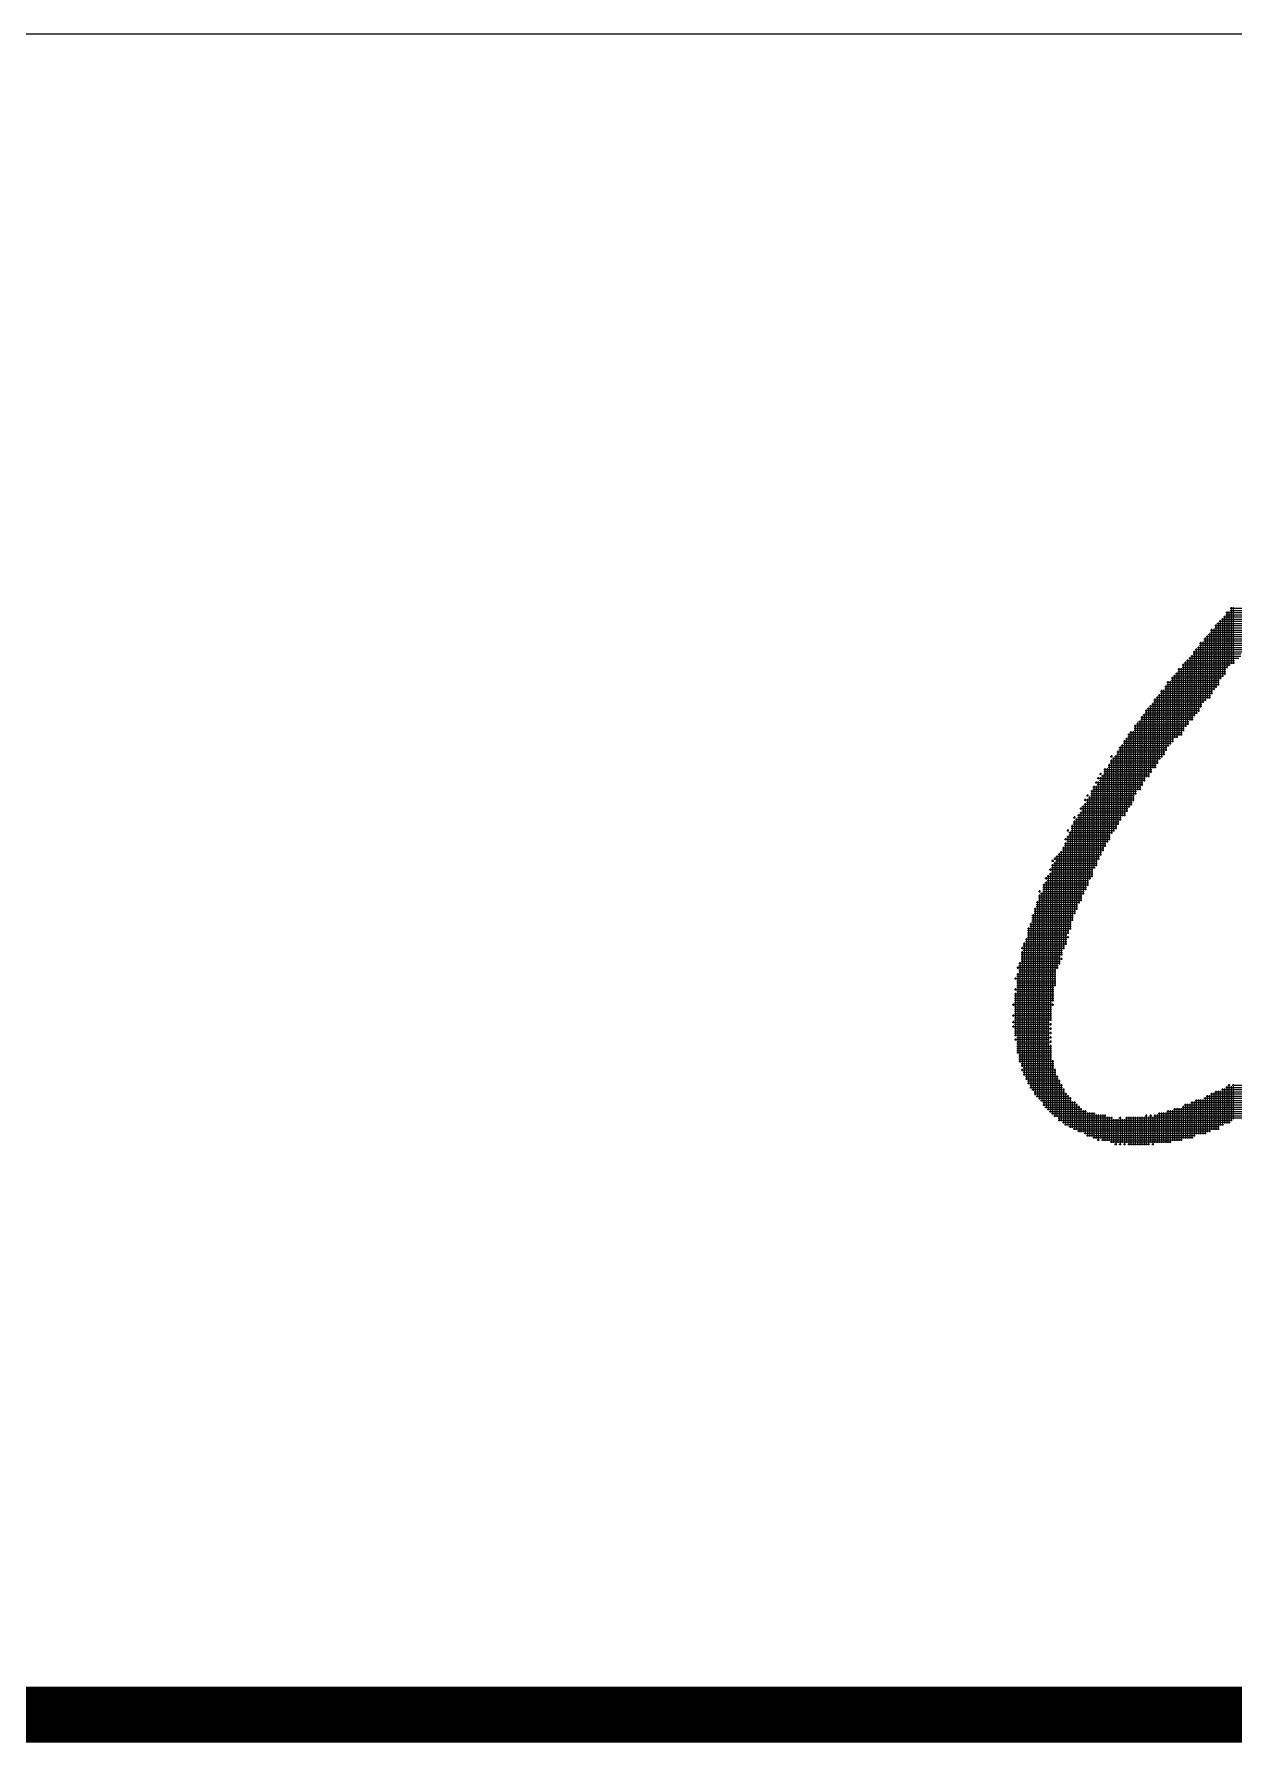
# Model space of a CAD drawing. Header units: feet. Extents: x 0 to 336400, y 0 to 237600.
# Drawn here: x 225899 to 227613, y 10360 to 12800 of the extents above; entities that cross this region are included whole.
import ezdxf
from ezdxf.enums import TextEntityAlignment as Align

# ---------------------------------------------------------------- set-up
doc = ezdxf.new("R2010")
doc.units = ezdxf.units.FT
doc.header["$LTSCALE"] = 2200
doc.header["$MEASUREMENT"] = 0
for name, color, linetype in [('CX-BORD-LIN1', 4, 'CONTINUOUS'), ('CX-BORD-LIN2', 3, 'CONTINUOUS'), ('CX-BORD-TEX2', 7, 'CONTINUOUS'), ('CX-BORD-TEX3', 6, 'CONTINUOUS'), ('CX-MISC', 2, 'CONTINUOUS')]:
    doc.layers.add(name, color=color, linetype=linetype)
doc.styles.add('TB_TEXT', font='')
doc.styles.add('TB_WBTXT', font='')
doc.styles.add('TB_WMTXT', font='')
doc.styles.get('TB_TEXT').set_extended_font_data('DotumChe')
doc.styles.get('TB_WBTXT').set_extended_font_data('Dotum')
doc.styles.get('TB_WMTXT').set_extended_font_data('DotumChe')

# ---------------------------------------------------------------- blocks, each defined once
blk = doc.blocks.new('CXBLKA1-KHCA')
at = {"layer": 'CX-BORD-LIN1', "const_width": 0.2}
blk.add_lwpolyline([(558, 6), (270, 6)], dxfattribs=at)
at = {"layer": 'CX-BORD-LIN2'}
blk.add_lwpolyline([(558, 12), (270, 12)], dxfattribs=at)
at = {"layer": 'CX-BORD-LIN1', "style": 'TB_TEXT'}
for tag, p in [('TR_RCON5', (342.3033, 33)), ('TR_RCON4', (342.3033, 27)), ('TR_RCON3', (342.3033, 21)), ('TR_RCON2', (342.3033, 15)), ('TR_RCON1', (342.3033, 9))]:
    blk.add_attdef(tag, text='', height=3.5, dxfattribs=at).set_placement(p, align=Align.MIDDLE_LEFT)
for tag, height, p in [('TR_DGN5', 3.5, (451.1185, 33)), ('TR_CHK5', 3.5, (491.1185, 33)), ('TR_RDAT5', 3.5, (317.5, 33)), ('TR_APP5', 3.5, (531.1185, 33)), ('TR_RNUM5', 3, (285.1051, 32.6366)), ('TR_DGN4', 3.5, (451.1185, 27)), ('TR_CHK4', 3.5, (491.1185, 27)), ('TR_RDAT4', 3.5, (317.5, 27)), ('TR_APP4', 3.5, (531.1185, 27)), ('TR_RNUM4', 3, (285.1051, 26.6366)), ('TR_DGN3', 3.5, (451.1185, 21)), ('TR_CHK3', 3.5, (491.1185, 21)), ('TR_RDAT3', 3.5, (317.5, 21)), ('TR_APP3', 3.5, (531.1185, 21)), ('TR_RNUM3', 3, (285.1051, 20.6366)), ('TR_DGN2', 3.5, (451.1185, 15)), ('TR_CHK2', 3.5, (491.1185, 15)), ('TR_RDAT2', 3.5, (317.5, 15)), ('TR_APP2', 3.5, (531.1185, 15)), ('TR_RNUM2', 3, (285.1051, 14.6366)), ('TR_DGN1', 3.5, (451.1185, 9)), ('TR_CHK1', 3.5, (491.1185, 9)), ('TR_RDAT1', 3.5, (317.5, 9)), ('TR_APP1', 3.5, (531.1185, 9)), ('TR_RNUM1', 3, (285.1051, 8.6366))]:
    blk.add_attdef(tag, text='', height=height, dxfattribs=at).set_placement(p, align=Align.MIDDLE_CENTER)
at = {"layer": 'CX-BORD-LIN2', "style": 'TB_TEXT'}
blk.add_attdef('TD_VERSION', text='', height=3, rotation=90, dxfattribs=at).set_placement((800.5, 48.0149), align=Align.MIDDLE_CENTER)
at = {"layer": 'CX-BORD-TEX2', "style": 'TB_WMTXT'}
for tag, height, p in [('TB_CNAME', 5, (15.3448, 531.8324)), ('TB_CSCOP', 4, (16.6346, 523.8324))]:
    blk.add_attdef(tag, text='', height=height, dxfattribs=at).set_placement(p, align=Align.BOTTOM_LEFT)
at = {"layer": 'CX-BORD-TEX2', "style": 'TB_WBTXT'}
for tag, height, p in [('TB_MTITIL', 10, (398, 533.3264)), ('TB_STITL', 7, (398, 518.3264))]:
    blk.add_attdef(tag, text='', height=height, dxfattribs=at).set_placement(p, align=Align.MIDDLE_CENTER)
at = {"layer": 'CX-BORD-TEX3', "style": 'TB_TEXT'}
for tag, height, p in [('TD_LNDST', 4.5, (215, 31.5)), ('TD_DSECT', 4.5, (605.5, 31.5)), ('TD_DDIST', 4.5, (654.5, 31.5)), ('TD_DNAME_TOP', 4.5, (755, 27.957)), ('TD_CSECT', 4.5, (605.5, 22.5)), ('TD_CDIST', 4.5, (654.5, 22.5)), ('TD_DNAME_MAIN', 4.5, (755, 21.4731)), ('TD_DNAME_BOT', 3, (755, 15.2489)), ('TD_HSCAL', 4.5, (620.8841, 13.7484)), ('TD_VSCAL', 4.5, (656.8615, 13.7484)), ('TD_CCOMP', 4.5, (215, 13.5927)), ('TD_CSTEP', 4.5, (250.744, 5.125)), ('TD_FIELD', 4.5, (180, 5.125)), ('TD_DWGNO', 4.5, (755, 5.0017)), ('TD_DWGCODE', 4.5, (637, 4.7908))]:
    blk.add_attdef(tag, text='', height=height, dxfattribs=at).set_placement(p, align=Align.MIDDLE_CENTER)
for tag, height, width, p in [('TD_DCOMP', 4.5, 0.95, (215, 22.5875)), ('TD_CNAME', 5, 0.78, (65, 7.5956))]:
    blk.add_attdef(tag, text='', height=height, dxfattribs=dict(at, width=width)).set_placement(p, align=Align.MIDDLE_CENTER)
blk = doc.blocks.new('CXGLOGO-싸인2')
at = {"layer": 'CX-MISC'}
for p, q in [((9601.374, -1044.867), (9603.396, -1044.867)), ((9601.413, -1044.828), (9601.413, -1046.85)), ((9601.491, -1044.828), (9601.491, -1046.85)), ((9600.83, -1045.489), (9603.629, -1045.489)), ((9600.869, -1045.45), (9600.869, -1047.705)), ((9600.907, -1045.411), (9603.474, -1045.411)), ((9600.946, -1045.372), (9600.946, -1047.627)), ((9600.985, -1045.333), (9603.396, -1045.333)), ((9601.024, -1045.295), (9601.024, -1047.394)), ((9601.063, -1045.256), (9603.318, -1045.256)), ((9601.102, -1045.217), (9601.102, -1047.316)), ((9601.141, -1045.178), (9603.318, -1045.178)), ((9601.18, -1045.139), (9601.18, -1047.239)), ((9601.219, -1045.022), (9603.318, -1045.022)), ((9601.219, -1045.1), (9603.318, -1045.1)), ((9601.257, -1044.984), (9601.257, -1047.005)), ((9601.335, -1044.984), (9601.335, -1046.928)), ((9601.374, -1044.945), (9603.318, -1044.945)), ((9600.285, -1046.111), (9602.229, -1046.111)), ((9600.324, -1046.072), (9600.324, -1048.405)), ((9600.402, -1046.072), (9600.402, -1048.249)), ((9600.441, -1045.956), (9609.772, -1045.956)), ((9600.441, -1046.033), (9602.307, -1046.033)), ((9600.48, -1045.917), (9600.48, -1048.172)), ((9600.519, -1045.878), (9609.85, -1045.878)), ((9600.558, -1045.839), (9600.558, -1048.094)), ((9600.596, -1045.8), (9610.005, -1045.8)), ((9600.635, -1045.761), (9600.635, -1048.094)), ((9600.674, -1045.645), (9610.627, -1045.645)), ((9600.674, -1045.722), (9610.239, -1045.722)), ((9600.713, -1045.606), (9600.713, -1047.938)), ((9600.791, -1045.606), (9600.791, -1047.783)), ((9600.83, -1045.567), (9604.018, -1045.567)), ((9599.819, -1046.733), (9601.53, -1046.733)), ((9599.858, -1046.694), (9599.858, -1049.027)), ((9599.897, -1046.655), (9601.685, -1046.655)), ((9599.935, -1046.617), (9599.935, -1048.872)), ((9599.974, -1046.578), (9601.763, -1046.578)), ((9600.013, -1046.539), (9600.013, -1048.872)), ((9600.052, -1046.422), (9601.918, -1046.422)), ((9600.052, -1046.5), (9601.763, -1046.5)), ((9600.091, -1046.383), (9600.091, -1048.716)), ((9600.13, -1046.344), (9601.918, -1046.344)), ((9600.169, -1046.305), (9600.169, -1048.638)), ((9600.208, -1046.267), (9601.996, -1046.267)), ((9600.247, -1046.228), (9600.247, -1048.561)), ((9600.285, -1046.189), (9602.074, -1046.189)), ((9599.275, -1047.355), (9601.063, -1047.355)), ((9599.313, -1047.316), (9599.313, -1049.649)), ((9599.352, -1047.277), (9601.141, -1047.277)), ((9599.391, -1047.239), (9599.391, -1049.494)), ((9599.43, -1047.2), (9601.219, -1047.2)), ((9599.469, -1047.161), (9599.469, -1049.494)), ((9599.508, -1047.044), (9601.219, -1047.044)), ((9599.508, -1047.122), (9601.219, -1047.122)), ((9599.547, -1047.005), (9599.547, -1049.416)), ((9599.624, -1047.005), (9599.624, -1049.416)), ((9599.663, -1046.889), (9601.374, -1046.889)), ((9599.663, -1046.966), (9601.296, -1046.966)), ((9599.702, -1046.85), (9599.702, -1049.26)), ((9599.741, -1046.811), (9601.53, -1046.811)), ((9599.78, -1046.772), (9599.78, -1049.105)), ((9598.808, -1047.977), (9600.674, -1047.977)), ((9598.847, -1047.938), (9598.847, -1050.271)), ((9598.886, -1047.822), (9600.752, -1047.822)), ((9598.886, -1047.9), (9600.752, -1047.9)), ((9598.925, -1047.783), (9598.925, -1050.193)), ((9599.002, -1047.783), (9599.002, -1050.116)), ((9599.041, -1047.666), (9600.907, -1047.666)), ((9599.041, -1047.744), (9600.83, -1047.744)), ((9599.08, -1047.627), (9599.08, -1049.96)), ((9599.119, -1047.511), (9600.985, -1047.511)), ((9599.119, -1047.589), (9600.985, -1047.589)), ((9599.158, -1047.472), (9599.158, -1049.805)), ((9599.236, -1047.472), (9599.236, -1049.727)), ((9599.275, -1047.433), (9600.985, -1047.433)), ((9598.341, -1048.522), (9600.285, -1048.522)), ((9598.38, -1048.483), (9598.38, -1050.893)), ((9598.419, -1048.444), (9600.285, -1048.444)), ((9598.458, -1048.405), (9598.458, -1050.893)), ((9598.497, -1048.366), (9600.363, -1048.366)), ((9598.536, -1048.327), (9598.536, -1050.738)), ((9598.575, -1048.288), (9600.363, -1048.288)), ((9598.614, -1048.249), (9598.614, -1050.582)), ((9598.652, -1048.133), (9600.519, -1048.133)), ((9598.652, -1048.211), (9600.441, -1048.211)), ((9598.691, -1048.094), (9598.691, -1050.582)), ((9598.73, -1048.055), (9600.674, -1048.055)), ((9598.769, -1048.016), (9598.769, -1050.427)), ((9597.953, -1049.066), (9599.819, -1049.066)), ((9597.953, -1049.144), (9599.741, -1049.144)), ((9597.991, -1049.027), (9597.991, -1051.515)), ((9598.03, -1048.988), (9599.897, -1048.988)), ((9598.069, -1048.949), (9598.069, -1051.36)), ((9598.108, -1048.91), (9599.897, -1048.91)), ((9598.147, -1048.872), (9598.147, -1051.36)), ((9598.186, -1048.755), (9600.052, -1048.755)), ((9598.186, -1048.833), (9600.052, -1048.833)), ((9598.225, -1048.716), (9598.225, -1051.204)), ((9598.264, -1048.677), (9600.13, -1048.677)), ((9598.303, -1048.638), (9598.303, -1051.049)), ((9598.341, -1048.599), (9600.208, -1048.599)), ((9597.447, -1049.805), (9597.447, -1052.449)), ((9597.486, -1049.766), (9599.197, -1049.766)), ((9597.525, -1049.727), (9597.525, -1052.293)), ((9597.564, -1049.61), (9599.352, -1049.61)), ((9597.564, -1049.688), (9599.275, -1049.688)), ((9597.603, -1049.571), (9597.603, -1052.293)), ((9597.642, -1049.533), (9599.352, -1049.533)), ((9597.68, -1049.494), (9597.68, -1052.137)), ((9597.719, -1049.377), (9599.663, -1049.377)), ((9597.719, -1049.455), (9599.508, -1049.455)), ((9597.758, -1049.338), (9597.758, -1051.982)), ((9597.797, -1049.299), (9599.663, -1049.299)), ((9597.836, -1049.26), (9597.836, -1051.904)), ((9597.914, -1049.26), (9597.914, -1051.749)), ((9597.953, -1049.221), (9599.741, -1049.221)), ((9597.097, -1050.155), (9597.175, -1050.155)), ((9597.097, -1050.31), (9598.808, -1050.31)), ((9597.097, -1050.388), (9598.808, -1050.388)), ((9597.136, -1050.116), (9597.136, -1050.193)), ((9597.136, -1050.271), (9597.136, -1052.915)), ((9597.175, -1050.232), (9598.886, -1050.232)), ((9597.214, -1050.193), (9597.214, -1052.837)), ((9597.253, -1050.155), (9598.963, -1050.155)), ((9597.292, -1050.116), (9597.292, -1052.76)), ((9597.331, -1049.999), (9599.041, -1049.999)), ((9597.331, -1050.077), (9599.041, -1050.077)), ((9597.369, -1049.96), (9597.369, -1052.604)), ((9597.408, -1049.844), (9599.119, -1049.844)), ((9597.408, -1049.921), (9599.119, -1049.921)), ((9596.631, -1050.932), (9598.341, -1050.932)), ((9596.67, -1050.893), (9596.67, -1050.971)), ((9596.708, -1050.777), (9596.786, -1050.777)), ((9596.708, -1051.01), (9598.341, -1051.01)), ((9596.747, -1050.738), (9596.747, -1050.816)), ((9596.747, -1050.893), (9596.747, -1053.693)), ((9596.786, -1050.854), (9598.497, -1050.854)), ((9596.825, -1050.816), (9596.825, -1053.537)), ((9596.864, -1050.621), (9598.575, -1050.621)), ((9596.864, -1050.699), (9598.575, -1050.699)), ((9596.864, -1050.777), (9598.497, -1050.777)), ((9596.903, -1050.582), (9596.903, -1053.382)), ((9596.981, -1050.582), (9596.981, -1053.226)), ((9597.019, -1050.466), (9598.73, -1050.466)), ((9597.019, -1050.543), (9598.73, -1050.543)), ((9597.058, -1050.427), (9597.058, -1053.148)), ((9596.242, -1051.554), (9596.32, -1051.554)), ((9596.281, -1051.515), (9596.281, -1051.593)), ((9596.32, -1051.632), (9597.953, -1051.632)), ((9596.359, -1051.593), (9596.359, -1054.548)), ((9596.397, -1051.399), (9598.03, -1051.399)), ((9596.397, -1051.477), (9598.03, -1051.477)), ((9596.397, -1051.554), (9597.953, -1051.554)), ((9596.436, -1051.36), (9596.436, -1054.47)), ((9596.475, -1051.243), (9598.186, -1051.243)), ((9596.475, -1051.321), (9598.186, -1051.321)), ((9596.514, -1051.204), (9596.514, -1054.159)), ((9596.553, -1051.088), (9598.264, -1051.088)), ((9596.592, -1051.049), (9596.592, -1051.127)), ((9596.592, -1051.204), (9596.592, -1054.081)), ((9596.631, -1051.165), (9598.264, -1051.165)), ((9596.67, -1051.049), (9596.67, -1053.848)), ((9595.97, -1052.215), (9595.97, -1055.403)), ((9596.009, -1052.021), (9597.719, -1052.021)), ((9596.009, -1052.176), (9597.642, -1052.176)), ((9596.047, -1051.982), (9596.047, -1052.06)), ((9596.047, -1052.137), (9596.047, -1055.326)), ((9596.086, -1051.943), (9597.797, -1051.943)), ((9596.086, -1052.099), (9597.719, -1052.099)), ((9596.125, -1051.904), (9596.125, -1055.092)), ((9596.164, -1051.71), (9597.953, -1051.71)), ((9596.164, -1051.865), (9597.875, -1051.865)), ((9596.203, -1051.671), (9596.203, -1051.749)), ((9596.203, -1051.826), (9596.203, -1054.937)), ((9596.242, -1051.788), (9597.875, -1051.788)), ((9596.281, -1051.671), (9596.281, -1054.781)), ((9595.542, -1052.798), (9595.62, -1052.798)), ((9595.581, -1052.76), (9595.581, -1052.837)), ((9595.659, -1052.837), (9595.659, -1056.337)), ((9595.698, -1052.643), (9597.331, -1052.643)), ((9595.698, -1052.721), (9597.331, -1052.721)), ((9595.698, -1052.798), (9597.253, -1052.798)), ((9595.736, -1052.604), (9595.736, -1056.025)), ((9595.775, -1052.332), (9595.853, -1052.332)), ((9595.775, -1052.487), (9597.408, -1052.487)), ((9595.775, -1052.565), (9597.408, -1052.565)), ((9595.814, -1052.293), (9595.814, -1052.371)), ((9595.814, -1052.449), (9595.814, -1055.792)), ((9595.853, -1052.41), (9597.486, -1052.41)), ((9595.892, -1052.371), (9595.892, -1055.637)), ((9595.931, -1052.254), (9597.642, -1052.254)), ((9595.931, -1052.332), (9597.486, -1052.332)), ((9595.387, -1053.421), (9596.864, -1053.421)), ((9595.425, -1053.382), (9595.425, -1057.036)), ((9595.464, -1053.109), (9597.097, -1053.109)), ((9595.464, -1053.265), (9596.942, -1053.265)), ((9595.464, -1053.343), (9596.942, -1053.343)), ((9595.503, -1053.071), (9595.503, -1053.148)), ((9595.503, -1053.226), (9595.503, -1056.881)), ((9595.542, -1053.032), (9597.097, -1053.032)), ((9595.542, -1053.187), (9597.019, -1053.187)), ((9595.581, -1052.993), (9595.581, -1056.492)), ((9595.62, -1052.876), (9597.175, -1052.876)), ((9595.62, -1052.954), (9597.097, -1052.954)), ((9594.998, -1053.887), (9595.075, -1053.887)), ((9594.998, -1054.043), (9596.631, -1054.043)), ((9595.037, -1053.848), (9595.037, -1053.926)), ((9595.037, -1054.004), (9595.037, -1058.903)), ((9595.075, -1053.809), (9596.708, -1053.809)), ((9595.075, -1053.965), (9596.631, -1053.965)), ((9595.114, -1053.77), (9595.114, -1053.848)), ((9595.114, -1053.926), (9595.114, -1058.358)), ((9595.153, -1053.732), (9596.708, -1053.732)), ((9595.153, -1053.887), (9596.631, -1053.887)), ((9595.192, -1053.693), (9595.192, -1057.736)), ((9595.231, -1053.654), (9596.786, -1053.654)), ((9595.27, -1053.615), (9595.27, -1057.581)), ((9595.309, -1053.576), (9596.786, -1053.576)), ((9595.348, -1053.537), (9595.348, -1057.27)), ((9595.387, -1053.498), (9596.864, -1053.498)), ((9594.764, -1054.509), (9596.397, -1054.509)), ((9594.764, -1054.665), (9596.32, -1054.665)), ((9594.803, -1054.47), (9594.803, -1054.548)), ((9594.803, -1054.626), (9594.803, -1062.713)), ((9594.842, -1054.431), (9596.475, -1054.431)), ((9594.842, -1054.587), (9596.32, -1054.587)), ((9594.881, -1054.393), (9594.881, -1062.791)), ((9594.92, -1054.198), (9596.475, -1054.198)), ((9594.92, -1054.354), (9596.475, -1054.354)), ((9594.959, -1054.159), (9594.959, -1054.237)), ((9594.959, -1054.315), (9594.959, -1059.602)), ((9594.998, -1054.12), (9596.553, -1054.12)), ((9594.998, -1054.276), (9596.475, -1054.276)), ((9594.531, -1054.976), (9594.609, -1054.976)), ((9594.531, -1055.131), (9596.086, -1055.131)), ((9594.531, -1055.209), (9596.086, -1055.209)), ((9594.531, -1055.287), (9596.086, -1055.287)), ((9594.57, -1054.937), (9594.57, -1055.015)), ((9594.57, -1055.092), (9594.57, -1062.402)), ((9594.609, -1055.053), (9596.164, -1055.053)), ((9594.648, -1055.015), (9594.648, -1062.48)), ((9594.687, -1054.742), (9596.32, -1054.742)), ((9594.687, -1054.82), (9596.242, -1054.82)), ((9594.687, -1054.898), (9596.242, -1054.898)), ((9594.687, -1054.976), (9596.164, -1054.976)), ((9594.726, -1054.704), (9594.726, -1062.635)), ((9594.298, -1055.831), (9595.775, -1055.831)), ((9594.298, -1055.909), (9595.775, -1055.909)), ((9594.337, -1055.792), (9594.337, -1062.091)), ((9594.376, -1055.598), (9595.931, -1055.598)), ((9594.376, -1055.676), (9595.853, -1055.676)), ((9594.376, -1055.753), (9595.853, -1055.753)), ((9594.415, -1055.559), (9594.415, -1062.246)), ((9594.453, -1055.365), (9596.009, -1055.365)), ((9594.453, -1055.442), (9595.931, -1055.442)), ((9594.453, -1055.52), (9595.931, -1055.52)), ((9594.492, -1055.326), (9594.492, -1062.324)), ((9594.142, -1056.298), (9595.698, -1056.298)), ((9594.142, -1056.375), (9595.62, -1056.375)), ((9594.142, -1056.453), (9595.62, -1056.453)), ((9594.181, -1056.259), (9594.181, -1061.857)), ((9594.22, -1056.142), (9595.698, -1056.142)), ((9594.22, -1056.22), (9595.698, -1056.22)), ((9594.259, -1056.103), (9594.259, -1062.013)), ((9594.298, -1055.987), (9595.775, -1055.987)), ((9594.298, -1056.064), (9595.698, -1056.064)), ((9593.909, -1056.997), (9595.464, -1056.997)), ((9593.948, -1056.959), (9593.948, -1057.036)), ((9593.948, -1057.114), (9593.948, -1061.235)), ((9593.987, -1056.842), (9595.542, -1056.842)), ((9593.987, -1056.92), (9595.464, -1056.92)), ((9593.987, -1057.075), (9595.387, -1057.075)), ((9594.026, -1056.803), (9594.026, -1061.546)), ((9594.065, -1056.686), (9595.542, -1056.686)), ((9594.065, -1056.764), (9595.542, -1056.764)), ((9594.103, -1056.648), (9594.103, -1061.702)), ((9594.142, -1056.531), (9595.542, -1056.531)), ((9594.142, -1056.609), (9595.62, -1056.609)), ((9595.581, -1056.57), (9595.581, -1056.648)), ((9593.754, -1057.697), (9595.231, -1057.697)), ((9593.792, -1057.658), (9593.792, -1057.736)), ((9593.831, -1057.542), (9595.309, -1057.542)), ((9593.831, -1057.62), (9595.231, -1057.62)), ((9593.87, -1057.503), (9593.87, -1061.08)), ((9593.909, -1057.153), (9595.387, -1057.153)), ((9593.909, -1057.231), (9595.387, -1057.231)), ((9593.909, -1057.309), (9595.309, -1057.309)), ((9593.909, -1057.386), (9595.387, -1057.386)), ((9593.909, -1057.464), (9595.309, -1057.464)), ((9595.348, -1057.347), (9595.348, -1057.425)), ((9593.676, -1058.086), (9595.153, -1058.086)), ((9593.715, -1058.047), (9593.715, -1058.125)), ((9593.754, -1057.931), (9595.153, -1057.931)), ((9593.754, -1058.008), (9595.153, -1058.008)), ((9593.754, -1058.164), (9595.153, -1058.164)), ((9593.754, -1058.242), (9595.153, -1058.242)), ((9593.754, -1058.319), (9595.153, -1058.319)), ((9593.792, -1057.892), (9593.792, -1060.769)), ((9593.831, -1057.775), (9595.153, -1057.775)), ((9593.831, -1057.853), (9595.153, -1057.853)), ((9593.676, -1058.475), (9595.075, -1058.475)), ((9593.676, -1058.63), (9595.075, -1058.63)), ((9593.676, -1058.708), (9595.075, -1058.708)), ((9593.676, -1058.786), (9595.075, -1058.786)), ((9593.676, -1058.864), (9595.075, -1058.864)), ((9593.676, -1058.941), (9594.998, -1058.941)), ((9593.715, -1058.436), (9593.715, -1058.514)), ((9593.715, -1058.592), (9593.715, -1060.147)), ((9593.754, -1058.397), (9595.075, -1058.397)), ((9593.754, -1058.553), (9595.075, -1058.553)), ((9593.598, -1059.019), (9595.075, -1059.019)), ((9593.598, -1059.408), (9594.998, -1059.408)), ((9593.637, -1058.98), (9593.637, -1059.058)), ((9593.637, -1059.369), (9593.637, -1059.447)), ((9593.676, -1059.097), (9594.998, -1059.097)), ((9593.676, -1059.175), (9594.998, -1059.175)), ((9593.676, -1059.253), (9594.998, -1059.253)), ((9593.676, -1059.33), (9594.998, -1059.33)), ((9593.676, -1059.486), (9594.998, -1059.486)), ((9593.676, -1059.564), (9594.998, -1059.564)), ((9595.037, -1058.98), (9595.037, -1059.058)), ((9593.598, -1059.641), (9594.92, -1059.641)), ((9593.598, -1059.797), (9594.92, -1059.797)), ((9593.637, -1059.602), (9593.637, -1059.68)), ((9593.637, -1059.758), (9593.637, -1059.836)), ((9593.676, -1059.719), (9594.998, -1059.719)), ((9593.676, -1059.875), (9594.998, -1059.875)), ((9593.676, -1059.952), (9594.92, -1059.952)), ((9593.676, -1060.03), (9594.998, -1060.03)), ((9593.676, -1060.108), (9594.92, -1060.108)), ((9594.959, -1059.68), (9594.959, -1059.758)), ((9594.959, -1059.836), (9594.959, -1059.913)), ((9594.959, -1059.991), (9594.959, -1060.069)), ((9594.959, -1060.147), (9594.959, -1060.225)), ((9593.676, -1060.263), (9594.92, -1060.263)), ((9593.715, -1060.225), (9593.715, -1060.302)), ((9593.754, -1060.186), (9594.998, -1060.186)), ((9593.754, -1060.341), (9594.998, -1060.341)), ((9593.754, -1060.419), (9594.92, -1060.419)), ((9593.754, -1060.497), (9594.998, -1060.497)), ((9593.754, -1060.574), (9594.998, -1060.574)), ((9593.754, -1060.652), (9594.998, -1060.652)), ((9593.754, -1060.73), (9594.998, -1060.73)), ((9594.959, -1060.302), (9594.959, -1060.38)), ((9594.959, -1060.458), (9594.959, -1062.868)), ((9593.831, -1060.808), (9594.998, -1060.808)), ((9593.831, -1060.885), (9594.998, -1060.885)), ((9593.831, -1060.963), (9594.998, -1060.963)), ((9593.831, -1061.041), (9595.075, -1061.041)), ((9593.909, -1061.119), (9595.075, -1061.119)), ((9593.909, -1061.197), (9595.075, -1061.197)), ((9593.909, -1061.352), (9595.153, -1061.352)), ((9593.948, -1061.313), (9593.948, -1061.391)), ((9593.987, -1061.274), (9595.075, -1061.274)), ((9595.037, -1061.002), (9595.037, -1062.946)), ((9595.114, -1061.313), (9595.114, -1063.024)), ((9593.987, -1061.43), (9595.153, -1061.43)), ((9593.987, -1061.508), (9595.153, -1061.508)), ((9594.065, -1061.585), (9595.231, -1061.585)), ((9594.065, -1061.663), (9595.231, -1061.663)), ((9594.142, -1061.741), (9595.309, -1061.741)), ((9594.142, -1061.819), (9595.309, -1061.819)), ((9594.22, -1061.896), (9595.387, -1061.896)), ((9594.22, -1061.974), (9595.387, -1061.974)), ((9595.192, -1061.546), (9595.192, -1063.024)), ((9595.27, -1061.702), (9595.27, -1063.179)), ((9595.348, -1061.857), (9595.348, -1063.179)), ((9601.219, -1061.974), (9603.862, -1061.974)), ((9601.257, -1061.935), (9601.257, -1063.257)), ((9601.296, -1061.896), (9601.374, -1061.896)), ((9601.335, -1061.857), (9601.335, -1063.257)), ((9601.413, -1061.935), (9601.413, -1063.179)), ((9601.452, -1061.896), (9604.018, -1061.896)), ((9601.491, -1061.857), (9601.491, -1063.102)), ((9594.298, -1062.052), (9595.464, -1062.052)), ((9594.376, -1062.13), (9595.464, -1062.13)), ((9594.376, -1062.207), (9595.542, -1062.207)), ((9594.453, -1062.285), (9595.62, -1062.285)), ((9594.531, -1062.363), (9595.698, -1062.363)), ((9594.609, -1062.441), (9595.698, -1062.441)), ((9594.687, -1062.518), (9595.853, -1062.518)), ((9594.687, -1062.596), (9595.931, -1062.596)), ((9595.425, -1062.013), (9595.425, -1063.257)), ((9595.503, -1062.169), (9595.503, -1063.335)), ((9595.581, -1062.246), (9595.581, -1063.335)), ((9595.659, -1062.324), (9595.659, -1063.413)), ((9595.736, -1062.48), (9595.736, -1063.413)), ((9595.814, -1062.48), (9595.814, -1063.49)), ((9595.892, -1062.557), (9595.892, -1063.49)), ((9599.741, -1062.596), (9602.774, -1062.596)), ((9599.78, -1062.557), (9599.78, -1063.801)), ((9599.858, -1062.557), (9599.858, -1063.801)), ((9599.935, -1062.557), (9599.935, -1063.801)), ((9599.974, -1062.518), (9602.929, -1062.518)), ((9600.013, -1062.48), (9600.013, -1063.801)), ((9600.091, -1062.48), (9600.091, -1063.724)), ((9600.13, -1062.441), (9603.085, -1062.441)), ((9600.169, -1062.402), (9600.169, -1063.646)), ((9600.247, -1062.402), (9600.247, -1063.646)), ((9600.324, -1062.402), (9600.324, -1063.646)), ((9600.402, -1062.402), (9600.402, -1063.646)), ((9600.441, -1062.363), (9603.24, -1062.363)), ((9600.48, -1062.324), (9600.48, -1063.646)), ((9600.519, -1062.285), (9603.318, -1062.285)), ((9600.558, -1062.246), (9600.558, -1063.568)), ((9600.635, -1062.246), (9600.635, -1063.568)), ((9600.674, -1062.207), (9603.474, -1062.207)), ((9600.713, -1062.169), (9600.713, -1063.49)), ((9600.791, -1062.169), (9600.791, -1063.49)), ((9600.83, -1062.13), (9603.551, -1062.13)), ((9600.869, -1062.091), (9600.869, -1063.49)), ((9600.946, -1062.091), (9600.946, -1063.49)), ((9601.024, -1062.091), (9601.024, -1063.335)), ((9601.063, -1062.052), (9603.785, -1062.052)), ((9601.102, -1062.013), (9601.102, -1063.335)), ((9601.18, -1062.013), (9601.18, -1063.257)), ((9594.764, -1062.674), (9596.009, -1062.674)), ((9594.842, -1062.752), (9596.086, -1062.752)), ((9594.92, -1062.829), (9596.242, -1062.829)), ((9594.998, -1062.907), (9596.553, -1062.907)), ((9595.075, -1062.985), (9596.942, -1062.985)), ((9595.231, -1063.063), (9597.175, -1063.063)), ((9595.231, -1063.141), (9601.452, -1063.141)), ((9595.387, -1063.218), (9601.374, -1063.218)), ((9595.97, -1062.635), (9595.97, -1063.568)), ((9596.047, -1062.713), (9596.047, -1063.568)), ((9596.125, -1062.791), (9596.125, -1063.568)), ((9596.203, -1062.791), (9596.203, -1063.646)), ((9596.281, -1062.868), (9596.281, -1063.724)), ((9596.359, -1062.868), (9596.359, -1063.724)), ((9596.436, -1062.868), (9596.436, -1063.724)), ((9596.514, -1062.868), (9596.514, -1063.801)), ((9596.592, -1062.946), (9596.592, -1063.801)), ((9596.67, -1062.946), (9596.67, -1063.879)), ((9596.747, -1062.946), (9596.747, -1063.801)), ((9596.825, -1062.946), (9596.825, -1063.879)), ((9596.903, -1062.946), (9596.903, -1063.879)), ((9596.981, -1063.024), (9596.981, -1063.879)), ((9597.058, -1063.024), (9597.058, -1063.879)), ((9597.136, -1063.024), (9597.136, -1063.957)), ((9597.214, -1063.102), (9597.214, -1063.957)), ((9597.292, -1063.102), (9597.292, -1064.035)), ((9597.369, -1063.102), (9597.369, -1063.957)), ((9597.408, -1063.063), (9597.486, -1063.063)), ((9597.447, -1063.024), (9597.447, -1064.035)), ((9597.525, -1063.102), (9597.525, -1063.957)), ((9597.603, -1063.102), (9597.603, -1064.035)), ((9597.642, -1063.063), (9601.841, -1063.063)), ((9597.68, -1063.024), (9597.68, -1063.957)), ((9597.758, -1063.024), (9597.758, -1064.035)), ((9597.836, -1063.024), (9597.836, -1064.035)), ((9597.914, -1063.024), (9597.914, -1064.035)), ((9597.991, -1063.024), (9597.991, -1064.035)), ((9598.069, -1063.024), (9598.069, -1064.035)), ((9598.147, -1063.024), (9598.147, -1064.035)), ((9598.225, -1063.024), (9598.225, -1064.035)), ((9598.303, -1063.024), (9598.303, -1064.035)), ((9598.341, -1062.985), (9598.419, -1062.985)), ((9598.38, -1062.946), (9598.38, -1064.035)), ((9598.458, -1063.024), (9598.458, -1064.035)), ((9598.497, -1062.985), (9598.575, -1062.985)), ((9598.536, -1062.946), (9598.536, -1063.957)), ((9598.614, -1063.024), (9598.614, -1064.035)), ((9598.652, -1062.985), (9601.996, -1062.985)), ((9598.691, -1062.946), (9598.691, -1063.957)), ((9598.769, -1062.946), (9598.769, -1063.957)), ((9598.808, -1062.907), (9602.152, -1062.907)), ((9598.847, -1062.868), (9598.847, -1063.957)), ((9598.925, -1062.868), (9598.925, -1063.957)), ((9599.002, -1062.868), (9599.002, -1063.957)), ((9599.08, -1062.868), (9599.08, -1063.957)), ((9599.119, -1062.829), (9602.307, -1062.829)), ((9599.158, -1062.791), (9599.158, -1063.957)), ((9599.236, -1062.791), (9599.236, -1063.957)), ((9599.313, -1062.791), (9599.313, -1063.879)), ((9599.352, -1062.752), (9602.385, -1062.752)), ((9599.391, -1062.713), (9599.391, -1063.879)), ((9599.469, -1062.713), (9599.469, -1063.879)), ((9599.547, -1062.713), (9599.547, -1063.879)), ((9599.624, -1062.713), (9599.624, -1063.879)), ((9599.663, -1062.674), (9602.696, -1062.674)), ((9599.702, -1062.635), (9599.702, -1063.801)), ((9595.464, -1063.296), (9601.141, -1063.296)), ((9595.62, -1063.374), (9600.985, -1063.374)), ((9595.775, -1063.452), (9600.985, -1063.452)), ((9595.931, -1063.529), (9600.674, -1063.529)), ((9596.164, -1063.607), (9600.519, -1063.607)), ((9596.242, -1063.685), (9600.13, -1063.685)), ((9596.475, -1063.763), (9600.052, -1063.763)), ((9596.631, -1063.84), (9596.708, -1063.84)), ((9596.786, -1063.84), (9599.663, -1063.84)), ((9597.097, -1063.918), (9599.275, -1063.918)), ((9597.253, -1063.996), (9597.331, -1063.996)), ((9597.408, -1063.996), (9597.486, -1063.996)), ((9597.564, -1063.996), (9597.642, -1063.996)), ((9597.719, -1063.996), (9598.497, -1063.996)), ((9598.575, -1063.996), (9598.652, -1063.996))]:
    blk.add_line(p, q, dxfattribs=at)

msp = doc.modelspace()

# ---------------------------------------------------------------- block references
at = {"layer": 'CX-MISC'}
for name, p, xscale, yscale, zscale in [('CXBLKA1-KHCA', (10000, 8000), 400, 400, 400), ('CXGLOGO-싸인2', (-156447.5, 53774.9), 39.99999999068677, 39.99999999068677, 39.99999999068677)]:
    msp.add_blockref(name, p, dxfattribs=dict(at, xscale=xscale, yscale=yscale, zscale=zscale))

doc.saveas('drawing.dxf')
